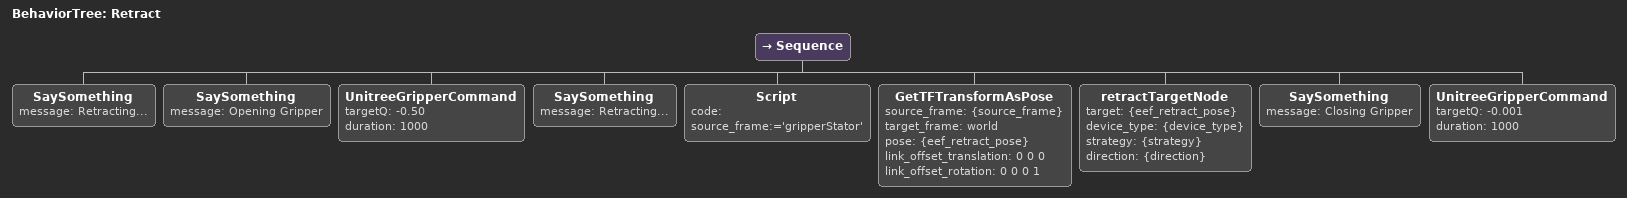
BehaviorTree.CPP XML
<BehaviorTree ID="Retract">

    <Sequence>

        <SaySomething message="Retracting..."/>

        <!-- Open Gripper -->
        <SaySomething message="Opening Gripper"/>
        <UnitreeGripperCommand targetQ="-0.50" duration="1000"/>

        <!-- Tick retractTarget Action -->
        <SaySomething message="Retracting..."/>
        <Script code="source_frame:='gripperStator'"/>
        <GetTFTransformAsPose source_frame="{source_frame}" target_frame="world" pose="{eef_retract_pose}" link_offset_translation="0 0 0" link_offset_rotation="0 0 0 1"/>
        <retractTargetNode target="{eef_retract_pose}" device_type="{device_type}" strategy="{strategy}" direction="{direction}"/>

        <!-- Close Gripper -->
        <SaySomething message="Closing Gripper"/>
        <UnitreeGripperCommand targetQ="-0.001" duration="1000"/>

    </Sequence>

</BehaviorTree>
